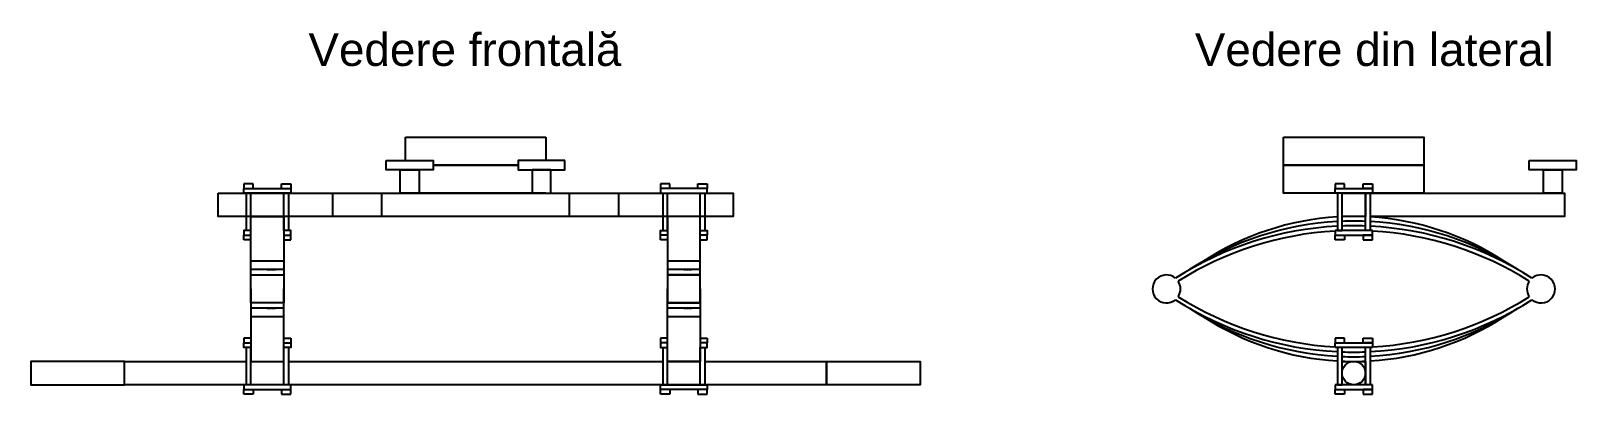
# Model space of a CAD drawing. Header units: millimetres. Extents: x 36 to 367, y 25 to 103.
import ezdxf

# ---------------------------------------------------------------- set-up
doc = ezdxf.new("R2010")
doc.units = ezdxf.units.MM
doc.header["$MEASUREMENT"] = 0
doc.linetypes.add('ACAD_ISO02W100', pattern=[15, 12, -3])
for name, color, linetype in [('linii ajutatoare', 1, 'ACAD_ISO02W100'), ('osie', 104, 'Continuous'), ('prindere suspensii', 21, 'Continuous'), ('roata directie', 161, 'Continuous'), ('sistem prindere cai', 191, 'Continuous'), ('suspensii', 51, 'Continuous')]:
    doc.layers.add(name, color=color, linetype=linetype)
doc.styles.get("Standard").update_dxf_attribs({"font": 'arial.ttf'})

msp = doc.modelspace()

# ---------------------------------------------------------------- linework, layer by layer
at = {"layer": 'linii ajutatoare', "ltscale": 0.02}
for p, q in [((86.93, 52.12), (88.65, 52.12)), ((175.93, 52.12), (177.65, 52.12)), ((86.93, 43.86), (88.65, 43.86)), ((175.93, 43.86), (177.65, 43.86))]:
    msp.add_line(p, q, dxfattribs=at)
at = {"layer": 'osie'}
for points in [[(56.43, 32.49), (36.43, 32.49), (36.43, 27.49), (56.43, 27.49)], [(206.43, 32.49), (226.43, 32.49), (226.43, 27.49), (206.43, 27.49)], [(316.54, 32.49), (321.54, 32.49), (321.54, 27.49), (316.54, 27.49)]]:
    msp.add_lwpolyline(points, close=True, dxfattribs=at)
for points in [[(82.43, 27.49), (56.43, 27.49), (56.43, 32.49), (82.43, 32.49)], [(91.43, 32.49), (171.43, 32.49)], [(180.43, 32.49), (206.43, 32.49), (206.43, 27.49), (91.43, 27.49)], [(172.43, 32.49), (179.43, 32.49)]]:
    msp.add_lwpolyline(points, dxfattribs=at)
msp.add_circle((319.04, 29.99), 2.5, dxfattribs=at)
at = {"layer": 'prindere suspensii'}
for p, q in [((83.93, 70.49), (81.93, 70.49)), ((81.93, 70.49), (81.93, 69.49)), ((83.93, 69.49), (83.93, 70.49)), ((89.93, 69.49), (89.93, 70.49)), ((89.93, 70.49), (91.93, 70.49)), ((91.93, 70.49), (91.93, 69.49)), ((172.93, 70.49), (170.93, 70.49)), ((170.93, 70.49), (170.93, 69.49)), ((172.93, 69.49), (172.93, 70.49)), ((178.93, 69.49), (178.93, 70.49)), ((178.93, 70.49), (180.93, 70.49)), ((180.93, 70.49), (180.93, 69.49)), ((317.04, 70.49), (315.04, 70.49)), ((315.04, 70.49), (315.04, 69.49)), ((315.04, 69.49), (323.04, 69.49)), ((315.04, 68.49), (315.04, 69.49)), ((315.04, 69.49), (317.04, 69.49)), ((317.04, 69.49), (317.04, 70.49)), ((321.04, 69.49), (321.04, 70.49)), ((321.04, 70.49), (323.04, 70.49)), ((323.04, 69.49), (321.04, 69.49)), ((323.04, 70.49), (323.04, 69.49)), ((323.04, 69.49), (323.04, 68.49)), ((82.43, 68.49), (82.43, 60.49)), ((83.43, 60.49), (83.43, 68.49)), ((90.43, 60.49), (90.43, 68.49)), ((91.43, 68.49), (91.43, 60.49)), ((171.43, 68.49), (171.43, 60.49)), ((172.43, 60.49), (172.43, 68.49)), ((179.43, 60.49), (179.43, 68.49)), ((180.43, 68.49), (180.43, 60.49)), ((323.04, 68.49), (315.04, 68.49)), ((315.54, 68.49), (315.54, 60.49)), ((316.54, 60.49), (316.54, 68.49)), ((321.54, 60.49), (321.54, 68.49)), ((322.54, 68.49), (322.54, 60.49)), ((81.93, 58.49), (81.93, 59.49)), ((91.93, 58.49), (91.93, 59.49)), ((170.93, 58.49), (170.93, 59.49)), ((180.93, 58.49), (180.93, 59.49)), ((323.04, 60.49), (315.04, 60.49)), ((315.04, 60.49), (315.04, 59.49)), ((315.04, 59.49), (323.04, 59.49)), ((315.04, 59.49), (317.04, 59.49)), ((315.04, 58.49), (315.04, 59.49)), ((315.54, 60.49), (316.54, 60.49)), ((317.04, 59.49), (317.04, 58.49)), ((323.04, 59.49), (321.04, 59.49)), ((321.04, 59.49), (321.04, 58.49)), ((322.54, 60.49), (321.54, 60.49)), ((323.04, 59.49), (323.04, 60.49)), ((323.04, 58.49), (323.04, 59.49)), ((83.43, 58.49), (81.93, 58.49)), ((90.43, 58.49), (91.93, 58.49)), ((172.43, 58.49), (170.93, 58.49)), ((179.43, 58.49), (180.93, 58.49)), ((317.04, 58.49), (315.04, 58.49)), ((321.04, 58.49), (323.04, 58.49)), ((83.43, 37.49), (81.93, 37.49)), ((81.93, 37.49), (81.93, 36.49)), ((90.43, 37.49), (91.93, 37.49)), ((91.93, 37.49), (91.93, 36.49)), ((172.43, 37.49), (170.93, 37.49)), ((170.93, 37.49), (170.93, 36.49)), ((179.43, 37.49), (180.93, 37.49)), ((180.93, 37.49), (180.93, 36.49)), ((317.04, 37.49), (315.04, 37.49)), ((315.04, 37.49), (315.04, 36.49)), ((315.04, 36.49), (323.04, 36.49)), ((315.04, 35.49), (315.04, 36.49)), ((315.04, 36.49), (317.04, 36.49)), ((317.04, 36.49), (317.04, 37.49)), ((321.04, 36.49), (321.04, 37.49)), ((321.04, 37.49), (323.04, 37.49)), ((323.04, 36.49), (321.04, 36.49)), ((323.04, 37.49), (323.04, 36.49)), ((323.04, 36.49), (323.04, 35.49)), ((82.43, 35.49), (82.43, 27.49)), ((83.43, 27.49), (83.43, 35.49)), ((90.43, 27.49), (90.43, 35.49)), ((91.43, 35.49), (91.43, 27.49)), ((171.43, 35.49), (171.43, 27.49)), ((172.43, 27.49), (172.43, 35.49)), ((179.43, 27.49), (179.43, 35.49)), ((180.43, 35.49), (180.43, 27.49)), ((323.04, 35.49), (315.04, 35.49)), ((315.54, 35.49), (315.54, 27.49)), ((316.54, 27.49), (316.54, 35.49)), ((321.54, 27.49), (321.54, 35.49)), ((322.54, 35.49), (322.54, 27.49)), ((81.93, 25.49), (81.93, 26.49)), ((83.93, 26.49), (83.93, 25.49)), ((89.93, 26.49), (89.93, 25.49)), ((91.93, 25.49), (91.93, 26.49)), ((170.93, 25.49), (170.93, 26.49)), ((172.93, 26.49), (172.93, 25.49)), ((178.93, 26.49), (178.93, 25.49)), ((180.93, 25.49), (180.93, 26.49)), ((323.04, 27.49), (315.04, 27.49)), ((315.04, 27.49), (315.04, 26.49)), ((315.04, 26.49), (323.04, 26.49)), ((315.04, 26.49), (317.04, 26.49)), ((315.04, 25.49), (315.04, 26.49)), ((315.54, 27.49), (316.54, 27.49)), ((317.04, 26.49), (317.04, 25.49)), ((323.04, 26.49), (321.04, 26.49)), ((321.04, 26.49), (321.04, 25.49)), ((322.54, 27.49), (321.54, 27.49)), ((323.04, 26.49), (323.04, 27.49)), ((323.04, 25.49), (323.04, 26.49)), ((83.93, 25.49), (81.93, 25.49)), ((89.93, 25.49), (91.93, 25.49)), ((172.93, 25.49), (170.93, 25.49)), ((178.93, 25.49), (180.93, 25.49)), ((317.04, 25.49), (315.04, 25.49)), ((321.04, 25.49), (323.04, 25.49))]:
    msp.add_line(p, q, dxfattribs=at)
for points in [[(81.93, 69.49), (91.93, 69.49), (91.93, 68.49), (81.93, 68.49)], [(180.93, 69.49), (170.93, 69.49), (170.93, 68.49), (180.93, 68.49)], [(81.93, 26.49), (91.93, 26.49), (91.93, 27.49), (81.93, 27.49)], [(180.93, 26.49), (170.93, 26.49), (170.93, 27.49), (180.93, 27.49)]]:
    msp.add_lwpolyline(points, close=True, dxfattribs=at)
for points in [[(83.43, 60.49), (81.93, 60.49), (81.93, 59.49), (83.43, 59.49)], [(90.43, 59.49), (91.93, 59.49), (91.93, 60.49), (90.43, 60.49)], [(172.43, 59.49), (170.93, 59.49), (170.93, 60.49), (172.43, 60.49)], [(179.43, 60.49), (180.93, 60.49), (180.93, 59.49), (179.43, 59.49)], [(83.43, 35.49), (81.93, 35.49), (81.93, 36.49), (83.43, 36.49)], [(90.43, 36.49), (91.93, 36.49), (91.93, 35.49), (90.43, 35.49)], [(172.43, 36.49), (170.93, 36.49), (170.93, 35.49), (172.43, 35.49)], [(179.43, 35.49), (180.93, 35.49), (180.93, 36.49), (179.43, 36.49)]]:
    msp.add_lwpolyline(points, dxfattribs=at)
at = {"layer": 'roata directie'}
for p, q in [((116.43, 80.49), (146.43, 80.49)), ((116.43, 75.49), (116.43, 80.49)), ((146.43, 80.49), (146.43, 75.49)), ((140.51, 74.49), (122.34, 74.49)), ((122.34, 74.49), (140.51, 74.49)), ((146.43, 68.49), (116.43, 68.49))]:
    msp.add_line(p, q, dxfattribs=at)
for points in [[(304.04, 80.49), (334.04, 80.49), (334.04, 74.49), (304.04, 74.49)], [(304.04, 74.49), (334.04, 74.49), (334.04, 68.49), (304.04, 68.49)]]:
    msp.add_lwpolyline(points, close=True, dxfattribs=at)
at = {"layer": 'sistem prindere cai'}
for points in [[(112.34, 75.49), (122.34, 75.49), (122.34, 73.49), (112.34, 73.49)], [(115.34, 73.49), (119.34, 73.49), (119.34, 68.49), (115.34, 68.49)], [(150.51, 75.49), (140.51, 75.49), (140.51, 73.49), (150.51, 73.49)], [(147.51, 73.49), (143.51, 73.49), (143.51, 68.49), (147.51, 68.49)], [(356.54, 75.49), (366.54, 75.49), (366.54, 73.49), (356.54, 73.49)], [(359.54, 73.49), (363.54, 73.49), (363.54, 68.49), (359.54, 68.49)], [(76.43, 68.49), (186.43, 68.49), (186.43, 63.49), (76.43, 63.49)], [(100.93, 68.49), (161.93, 68.49), (161.93, 63.49), (100.93, 63.49)], [(111.43, 68.49), (151.43, 68.49), (151.43, 63.49), (111.43, 63.49)], [(316.54, 68.49), (321.54, 68.49), (321.54, 63.49), (316.54, 63.49)]]:
    msp.add_lwpolyline(points, close=True, dxfattribs=at)
msp.add_lwpolyline([(321.54, 63.49), (321.54, 68.49), (364.04, 68.49), (364.04, 63.49), (322.54, 63.49)], dxfattribs=at)
at = {"layer": 'suspensii'}
for p, q in [((83.43, 47.99), (83.43, 63.49)), ((83.43, 63.49), (90.43, 63.49)), ((90.43, 63.49), (90.43, 47.99)), ((179.43, 63.49), (172.43, 63.49)), ((172.43, 63.49), (172.43, 47.99)), ((179.43, 47.99), (179.43, 63.49)), ((83.43, 50.99), (83.43, 56.94)), ((90.43, 56.94), (90.43, 55.05)), ((172.43, 56.94), (172.43, 55.05)), ((179.43, 50.99), (179.43, 56.94)), ((83.43, 50.99), (83.43, 55.11)), ((90.43, 55.11), (90.43, 50.99)), ((172.43, 55.11), (172.43, 50.99)), ((179.43, 50.99), (179.43, 55.11)), ((83.43, 44.99), (83.43, 50.99)), ((83.43, 50.99), (90.43, 50.99)), ((83.43, 50.99), (90.43, 50.99)), ((90.43, 50.99), (90.43, 44.99)), ((179.43, 50.99), (172.43, 50.99)), ((172.43, 50.99), (172.43, 44.99)), ((172.43, 50.99), (179.43, 50.99)), ((179.43, 44.99), (179.43, 50.99)), ((83.43, 47.99), (83.43, 32.49)), ((90.43, 32.49), (90.43, 47.99)), ((172.43, 32.49), (172.43, 47.99)), ((179.43, 47.99), (179.43, 32.49)), ((90.43, 44.99), (83.43, 44.99)), ((83.43, 44.99), (83.43, 40.87)), ((83.43, 44.99), (83.43, 39.04)), ((90.43, 44.99), (83.43, 44.99)), ((172.43, 44.99), (179.43, 44.99)), ((179.43, 44.99), (172.43, 44.99)), ((179.43, 44.99), (179.43, 40.87)), ((179.43, 44.99), (179.43, 39.04)), ((83.43, 32.49), (90.43, 32.49)), ((179.43, 32.49), (172.43, 32.49)), ((179.43, 32.49), (172.43, 32.49))]:
    msp.add_line(p, q, dxfattribs=at)
at = {"layer": 'suspensii', "ltscale": 0.02}
for p, q in [((90.43, 53.95), (83.43, 53.95)), ((179.43, 53.95), (172.43, 53.95)), ((90.43, 52.12), (83.43, 52.12)), ((179.43, 52.12), (172.43, 52.12)), ((90.43, 43.86), (83.43, 43.86)), ((179.43, 43.86), (172.43, 43.86)), ((90.43, 42.03), (83.43, 42.03)), ((179.43, 42.03), (172.43, 42.03))]:
    msp.add_line(p, q, dxfattribs=at)
at = {"layer": 'suspensii'}
for centre, radius, start, end in [((319.04, 4.81), 58.68, 93.4196, 123.1353), ((319.04, 4.81), 58.68, 87.5581, 92.4419), ((319.04, 4.81), 58.68, 56.8647, 86.5804), ((319.04, -8.83), 70.32, 92.8531, 122.7841), ((319.04, -9.76), 70.25, 93.2642, 122.2611), ((319.04, -2), 64.49, 93.1112, 122.9485), ((319.04, -2), 64.49, 87.7783, 92.2217), ((319.04, -8.83), 70.32, 87.9625, 92.0375), ((319.04, -2), 64.49, 57.0515, 86.8888), ((319.04, -8.83), 70.32, 57.2159, 87.1469), ((319.04, -9.76), 70.25, 57.7389, 86.7358), ((279.04, 47.99), 3, 50.0555, 309.9445), ((279.04, 47.99), 3, 326.5154, 33.4846), ((359.04, 47.99), 3, 146.5154, 213.4846), ((359.04, 47.99), 3, 230.0555, 129.9445), ((319.04, 105.74), 70.25, 237.7389, 266.7358), ((319.04, 105.74), 70.25, 273.2642, 302.2611), ((319.04, 104.81), 70.32, 237.2159, 267.1469), ((319.04, 97.98), 64.49, 237.0515, 266.8888), ((319.04, 104.81), 70.32, 272.8531, 302.7841), ((319.04, 97.98), 64.49, 273.1112, 302.9485), ((319.04, 91.17), 58.68, 236.8647, 266.5804), ((319.04, 91.17), 58.68, 273.4196, 303.1353), ((319.04, 104.81), 70.32, 267.9625, 272.0375), ((319.04, 97.98), 64.49, 267.7783, 272.2217), ((319.04, 91.17), 58.68, 267.5581, 272.4419)]:
    msp.add_arc(centre, radius, start, end, dxfattribs=at)

# ---------------------------------------------------------------- texts
for s, p in [('Vedere frontală', (95.72, 95.7)), ('Vedere din lateral', (285.09, 95.7))]:
    msp.add_text(s, height=7).set_placement(p)

doc.saveas('drawing.dxf')
